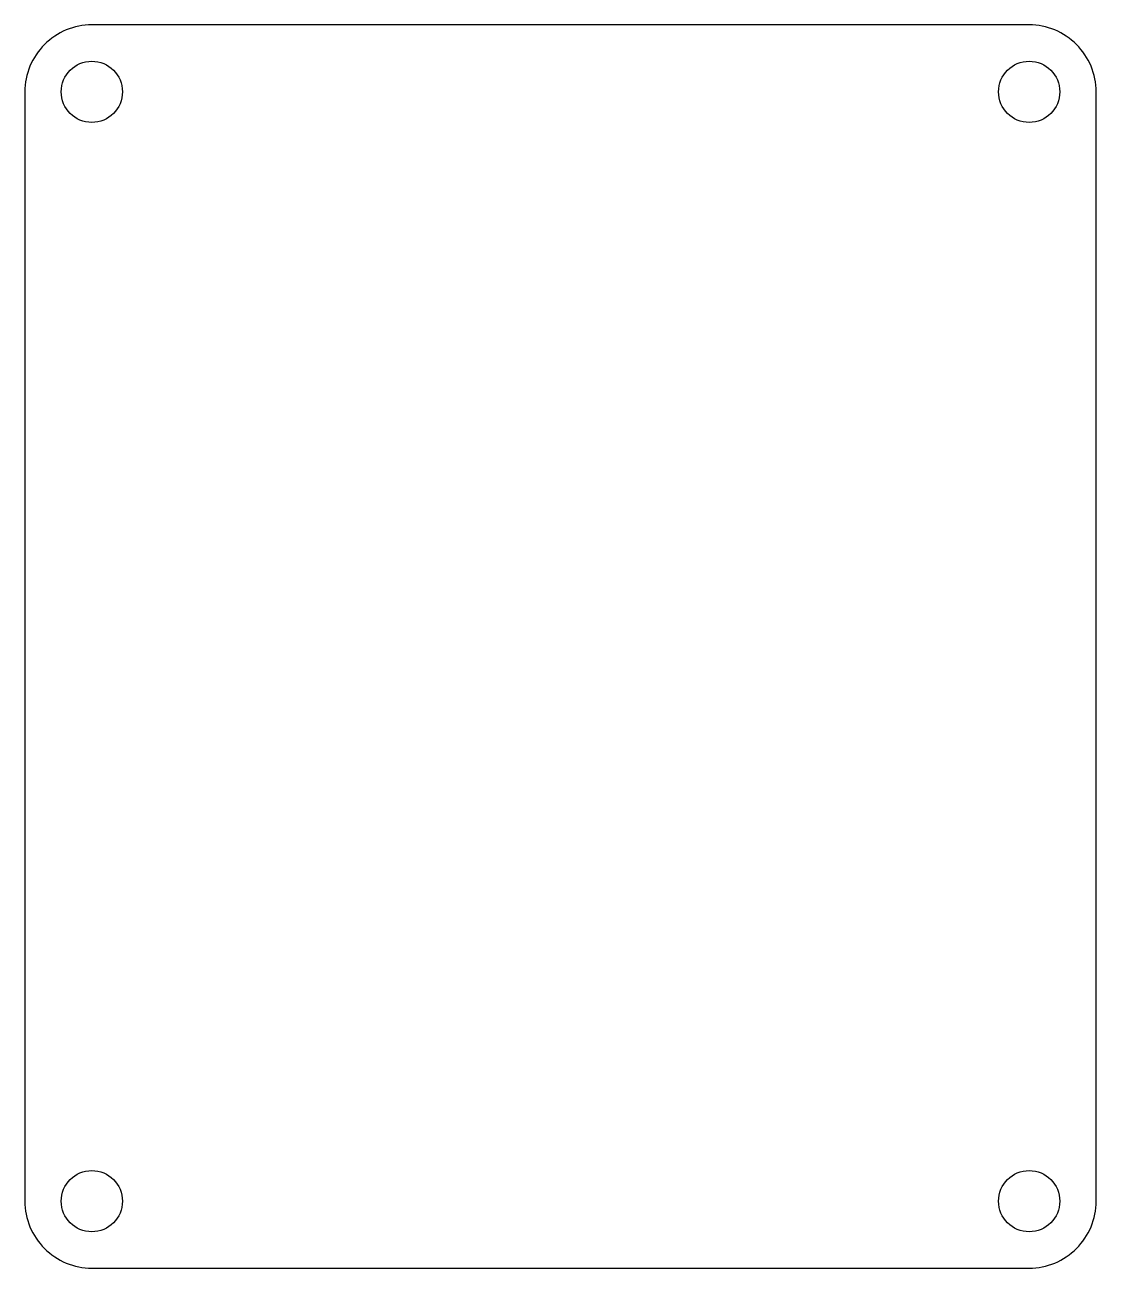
# Model space of a CAD drawing. Header units: millimetres. Extents: x -28 to 28, y -92.5 to -27.5.
import ezdxf

# ---------------------------------------------------------------- set-up
doc = ezdxf.new("R2010")
doc.units = ezdxf.units.MM
doc.layers.get('0').update_dxf_attribs({"linetype": 'CONTINUOUS'})

msp = doc.modelspace()

# ---------------------------------------------------------------- linework, layer by layer
msp.add_lwpolyline([(-28, -89, 0.414214), (-24.5, -92.5), (24.5, -92.5, 0.414214), (28, -89), (28, -31, 0.414214), (24.5, -27.5), (-24.5, -27.5, 0.414214), (-28, -31)], format="xyb", close=True)
for centre in [(-24.5, -31), (24.5, -31), (-24.5, -89), (24.5, -89)]:
    msp.add_circle(centre, 1.6)

doc.saveas('drawing.dxf')
